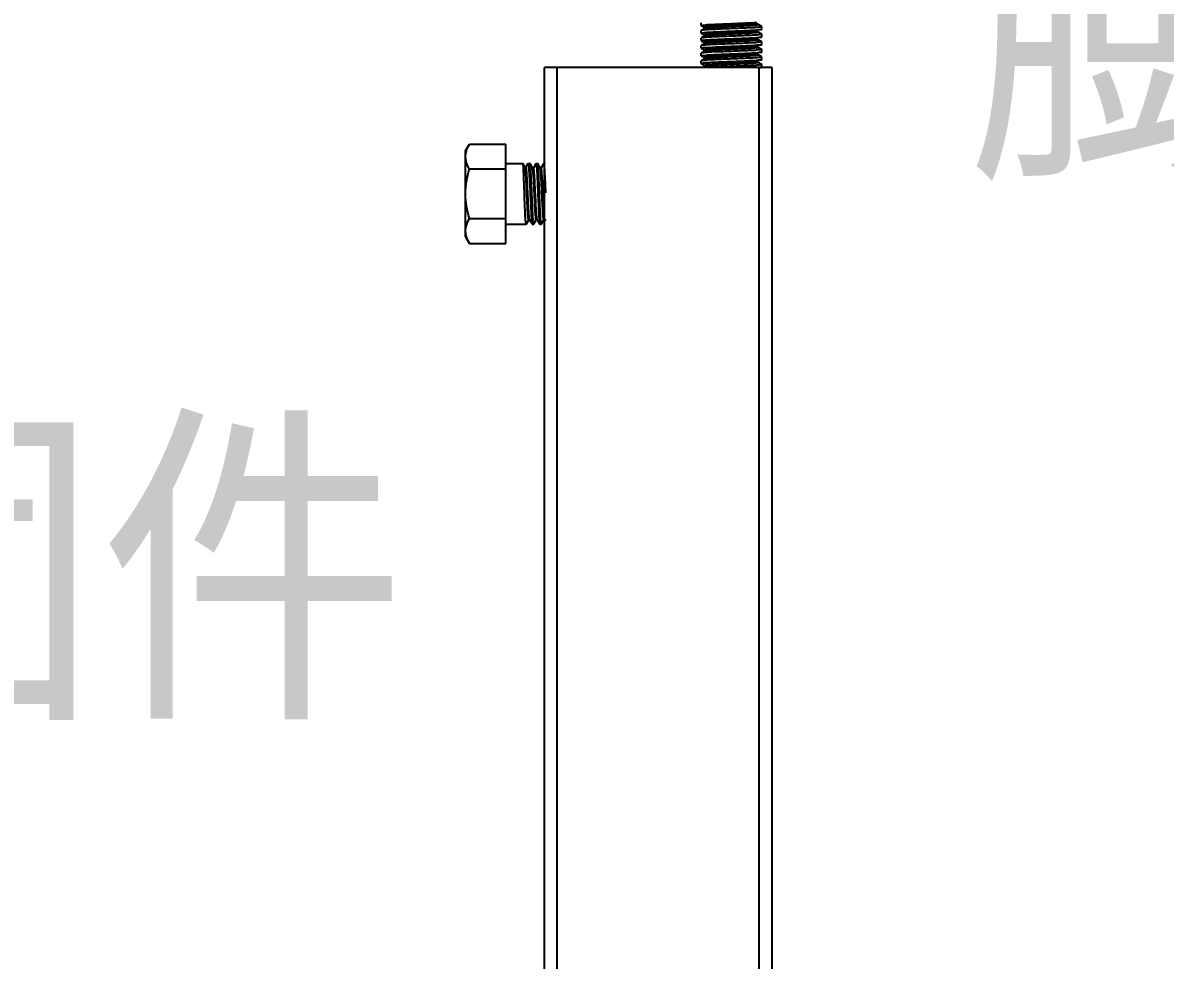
# Model space of a CAD drawing. Extents: x 815029915 to 815825525, y 579155098 to 579748855.
# Drawn here: x 815615178 to 815616331, y 579348266 to 579349212 of the extents above; entities that cross this region are included whole.
import ezdxf

# ---------------------------------------------------------------- set-up
doc = ezdxf.new("R2010")
doc.units = 0
doc.header["$LTSCALE"] = 100
doc.header["$MEASUREMENT"] = 0
for name, color, linetype in [('02___PRT_ALL_AXES', 7, 'Continuous'), ('03___PRT_ALL_CURVES', 7, 'Continuous'), ('11122', 7, 'Continuous')]:
    doc.layers.add(name, color=color, linetype=linetype)
doc.styles.add('六院', font='', dxfattribs={"width": 0.8})
doc.styles.get('六院').set_extended_font_data('SimSun')

msp = doc.modelspace()

# ---------------------------------------------------------------- linework, layer by layer
at = {"color": 0, "linetype": 'Continuous'}
for p, q in [((815615862.7690547, 579349212.432245), (815615862.6966832, 579349212.3485123)), ((815615862.7690861, 579349209.7160538), (815615866.3100028, 579349207.6662234)), ((815615866.310032, 579349206.835988), (815615863.411682, 579349205.1580424)), ((815615865.9923334, 579349210.2467927), (815615867.5133927, 579349210.4920704)), ((815615866.2282759, 579349207.7608389), (815615866.2282759, 579349206.7413558)), ((815615866.5100186, 579349206.8009325), (815615866.3859354, 579349206.726493)), ((815615866.5551367, 579349206.8243983), (815615866.5100186, 579349206.8009325)), ((815615920.5705757, 579349208.0776622), (815615919.0634747, 579349207.8342587)), ((815615920.1868293, 579349211.589318), (815615919.4096117, 579349211.2648507)), ((815615923.7932916, 579349208.6091838), (815615920.2523141, 579349210.6590493)), ((815615920.3340703, 579349210.564417), (815615920.3340703, 579349211.5839001)), ((815615923.7932601, 579349205.8929926), (815615923.865663, 579349205.9767436)), ((815615862.7690547, 579349204.7861226), (815615862.6966832, 579349204.7023898)), ((815615862.7690547, 579349197.1400001), (815615862.6966832, 579349197.0562674)), ((815615862.7690861, 579349202.0699314), (815615866.3100028, 579349200.020101)), ((815615862.7690861, 579349194.4238089), (815615866.3100028, 579349192.3739785)), ((815615866.310032, 579349199.1898656), (815615863.411682, 579349197.51192)), ((815615865.9911726, 579349202.6017568), (815615867.4968469, 579349202.8447249)), ((815615865.9923811, 579349194.9547446), (815615867.5131612, 579349195.1998084)), ((815615866.2282759, 579349200.1147163), (815615866.2282759, 579349199.0952333)), ((815615866.501376, 579349199.2200356), (815615866.3318598, 579349199.1487582)), ((815615920.5653094, 579349200.4456986), (815615918.8293161, 579349200.1710049)), ((815615920.0855641, 579349203.988074), (815615919.7266364, 579349203.6794118)), ((815615920.1432027, 579349203.0435426), (815615919.7266364, 579349202.6599288)), ((815615919.9891607, 579349196.2078588), (815615919.9779135, 579349196.0939728)), ((815615919.9896984, 579349195.2632152), (815615919.9779135, 579349195.0744898)), ((815615923.7932916, 579349200.9630613), (815615920.2523141, 579349203.0129268)), ((815615923.7932916, 579349193.3169389), (815615920.2523141, 579349195.3668044)), ((815615920.3340703, 579349202.9182945), (815615920.3340703, 579349203.9377776)), ((815615920.3340703, 579349195.2721721), (815615920.3340703, 579349196.2916551)), ((815615923.7932601, 579349198.2468702), (815615923.865663, 579349198.3306211)), ((815615862.7690547, 579349189.4938776), (815615862.6966832, 579349189.4101448)), ((815615862.7690861, 579349186.7776865), (815615866.3100028, 579349184.727856)), ((815615866.310032, 579349191.5437431), (815615863.411682, 579349189.8657975)), ((815615866.310032, 579349183.8976207), (815615863.411682, 579349182.219675)), ((815615866.0199292, 579349187.4560711), (815615868.6817557, 579349187.6357412)), ((815615866.2282759, 579349192.4685938), (815615866.2282759, 579349191.4491109)), ((815615866.2282759, 579349184.8224714), (815615866.2282759, 579349183.8029884)), ((815615866.4589525, 579349191.638966), (815615866.2931793, 579349191.5717238)), ((815615868.6817557, 579349187.6357412), (815615878.3452209, 579349188.1520981)), ((815615878.3452209, 579349183.0546831), (815615868.6817557, 579349182.5383263)), ((815615920.5555643, 579349185.1753485), (815615918.3995723, 579349184.8482352)), ((815615920.5714465, 579349192.7829158), (815615919.0994506, 579349192.5446793)), ((815615923.7932916, 579349185.6708163), (815615920.2523141, 579349187.7206819)), ((815615920.3340703, 579349187.6260496), (815615920.3340703, 579349188.6455326)), ((815615923.7932601, 579349190.6007477), (815615923.865663, 579349190.6844985)), ((815615923.7932601, 579349182.9546251), (815615923.865663, 579349183.0383761)), ((815615862.7690547, 579349181.8477551), (815615862.6966832, 579349181.7640224)), ((815615862.7690547, 579349174.2016326), (815615862.6966832, 579349174.1178999)), ((815615862.7690861, 579349179.1315639), (815615866.3100028, 579349177.0817335)), ((815615862.7690861, 579349171.4854414), (815615866.3100028, 579349169.435611)), ((815615866.310032, 579349176.2514981), (815615863.411682, 579349174.5735525)), ((815615865.9916489, 579349172.0174718), (815615867.4922014, 579349172.2598913)), ((815615865.9957001, 579349179.6522627), (815615867.6768991, 579349179.9195656)), ((815615866.2282759, 579349177.1763489), (815615866.2282759, 579349176.1568658)), ((815615920.5698693, 579349177.4962674), (815615919.0123136, 579349177.2459939)), ((815615923.7932916, 579349178.0246938), (815615920.2523141, 579349180.0745593)), ((815615923.7932916, 579349170.3785714), (815615920.2523141, 579349172.4284369)), ((815615920.3340703, 579349179.9799271), (815615920.3340703, 579349180.9994102)), ((815615920.3340703, 579349172.3338046), (815615920.3340703, 579349173.3532877)), ((815615923.7932601, 579349175.3085027), (815615923.865663, 579349175.3922536)), ((815615704.6768185, 579347740.12214), (815615704.6768185, 579349167.398337)), ((815615934.060493, 579349167.398337), (815615704.6768185, 579349167.398337)), ((815615717.4203559, 579347740.12214), (815615717.4203559, 579349167.398337)), ((815615866.310032, 579349168.6053756), (815615864.2250893, 579349167.398337)), ((815615866.2282759, 579349169.5302263), (815615866.2282759, 579349168.5107434)), ((815615866.6146442, 579349168.6501532), (815615866.5754526, 579349168.5320075)), ((815615866.6251906, 579349168.6763769), (815615866.6146442, 579349168.6501532)), ((815615920.5702087, 579349169.847372), (815615919.0564626, 579349169.6031278)), ((815615921.3169556, 579347740.12214), (815615921.3169556, 579349167.398337)), ((815615923.7932601, 579349167.6623802), (815615923.865663, 579349167.7461312)), ((815615934.060493, 579349167.398337), (815615934.060493, 579347740.12214)), ((815615665.690804, 579348989.8522192), (815615665.690804, 579349089.9590327)), ((815615665.690804, 579349070.5038767), (815615682.9062896, 579349070.5038767)), ((815615682.9405378, 579349070.4740833), (815615682.9062896, 579349070.5038767)), ((815615684.8751363, 579349067.1269099), (815615682.9405274, 579349070.4740832)), ((815615687.5842372, 579349070.3659873), (815615685.7644777, 579349067.2299194)), ((815615687.5842667, 579349070.3659872), (815615687.7431365, 579349070.5038767)), ((815615687.7431365, 579349070.5038767), (815615689.9144506, 579349070.5038767)), ((815615689.9982208, 579349070.4314729), (815615689.9144506, 579349070.5038767)), ((815615692.5132078, 579349066.0873996), (815615689.9982208, 579349070.4314729)), ((815615695.9503306, 579349070.431473), (815615693.447626, 579349066.1086079)), ((815615695.9503306, 579349070.431473), (815615696.0341008, 579349070.5038767)), ((815615696.0341008, 579349070.5038767), (815615697.5640134, 579349070.5038767)), ((815615697.6477835, 579349070.4314729), (815615697.5640134, 579349070.5038767)), ((815615700.1627704, 579349066.0873996), (815615697.6477835, 579349070.4314729)), ((815615703.5998932, 579349070.431473), (815615701.0971886, 579349066.1086079)), ((815615703.5998932, 579349070.431473), (815615703.6836635, 579349070.5038767)), ((815615703.6836635, 579349070.5038767), (815615705.213576, 579349070.5038767)), ((815615705.2973461, 579349070.4314729), (815615705.213576, 579349070.5038767)), ((815615705.5620915, 579349069.9740591), (815615705.2973461, 579349070.4314729)), ((815615685.7998137, 579349067.2094074), (815615684.82745, 579349067.2094074)), ((815615692.5621495, 579349066.0028918), (815615692.5132078, 579349066.0873996)), ((815615693.4842466, 579349066.0873996), (815615692.5132078, 579349066.0873996)), ((815615692.6052866, 579349065.9120084), (815615692.5621496, 579349066.0028886)), ((815615700.2117122, 579349066.0028918), (815615700.1627704, 579349066.0873996)), ((815615701.1338092, 579349066.0873996), (815615700.1627704, 579349066.0873996)), ((815615700.2723107, 579349065.865909), (815615700.2117125, 579349066.00283)), ((815615688.6395235, 579349013.7238524), (815615686.0896693, 579349009.3073753)), ((815615686.1734395, 579349009.379779), (815615688.6761439, 579349013.7026441)), ((815615689.6101805, 579349013.7238524), (815615688.6395235, 579349013.7238524)), ((815615689.5608582, 579349013.809187), (815615689.4864293, 579349013.9859263)), ((815615689.5608579, 579349013.8090138), (815615692.1247057, 579349009.380751)), ((815615693.8230021, 579349009.379779), (815615696.3257065, 579349013.7026441)), ((815615696.2890862, 579349013.7238524), (815615697.2601248, 579349013.7238524)), ((815615697.211183, 579349013.8083893), (815615697.1602472, 579349013.9191895)), ((815615697.2111832, 579349013.8083601), (815615697.2601248, 579349013.7238524)), ((815615697.2601248, 579349013.7238524), (815615699.7751119, 579349009.379779)), ((815615701.4725648, 579349009.379779), (815615703.9752692, 579349013.7026441)), ((815615703.9386488, 579349013.7238524), (815615704.9096874, 579349013.7238524)), ((815615704.860746, 579349013.8083668), (815615704.823972, 579349013.8837512)), ((815615704.8607459, 579349013.8083601), (815615705.5620915, 579349012.5973419)), ((815615665.690804, 579349009.3073753), (815615686.0896693, 579349009.3073753)), ((815615686.1734395, 579349009.379779), (815615686.0896693, 579349009.3073753)), ((815615692.1247169, 579349009.380751), (815615692.2093195, 579349009.3073753)), ((815615692.2093195, 579349009.3073753), (815615693.739232, 579349009.3073753)), ((815615693.8230021, 579349009.379779), (815615693.739232, 579349009.3073753)), ((815615699.7751119, 579349009.379779), (815615699.8588821, 579349009.3073753)), ((815615699.8588821, 579349009.3073753), (815615701.3887947, 579349009.3073753)), ((815615701.4725648, 579349009.379779), (815615701.3887947, 579349009.3073753))]:
    msp.add_line(p, q, dxfattribs=at)
for points, start_tangent, end_tangent in [([(815615862.6966832, 579349209.7998048), (815615863.9252933, 579349210.1459016)], (0, 1), (0.9993482724384705, -0.03609751202291624)), ([(815615863.9252933, 579349210.1459016), (815615865.9923334, 579349210.2467927)], (0.9993482727482808, -0.03609750344591672), (0.9908084977143441, 0.1352720254045335)), ([(815615919.4096117, 579349211.2648507), (815615915.7567999, 579349210.8656172), (815615909.7065659, 579349210.4663835), (815615901.9042739, 579349210.0671499), (815615893.1821759, 579349209.6679162), (815615884.4706377, 579349209.2686826), (815615876.6988986, 579349208.869449), (815615870.6959518, 579349208.4702153), (815615867.1021174, 579349208.0709817), (815615866.3112032, 579349207.6838435)], (-0.9508675703587107, -0.309597906388468), (-0.6804103025995216, -0.732831372224489)), ([(815615919.4096117, 579349210.2453678), (815615915.7567999, 579349209.8461342), (815615909.7065659, 579349209.4469005), (815615901.9042739, 579349209.0476669), (815615893.1821759, 579349208.6484332), (815615884.4706377, 579349208.2491996), (815615876.6988986, 579349207.849966), (815615870.6959518, 579349207.4507324), (815615867.1021174, 579349207.0514988), (815615866.5551367, 579349206.8243983)], (-0.9508675704076751, -0.3095979062380832), (-0.8923028814464685, -0.4514372246086155)), ([(815615867.5133927, 579349210.4920704), (815615873.1909295, 579349210.8392078), (815615880.4291363, 579349211.1835808), (815615888.6823294, 579349211.5276566), (815615897.5299784, 579349211.8809385), (815615906.0348812, 579349212.2347822), (815615913.3277844, 579349212.5811626), (815615919.0634747, 579349212.9316738)], (0.9890812660162478, 0.1473711274832921), (0.9890389122921383, 0.1476551047948704)), ([(815615919.0634747, 579349207.8342587), (815615913.3277844, 579349207.4837476), (815615906.0348812, 579349207.1373671), (815615897.5299784, 579349206.7835236), (815615888.6823294, 579349206.4302416), (815615880.4291363, 579349206.0861657), (815615873.1909295, 579349205.7417928), (815615867.5133927, 579349205.3946555)], (-0.9890389122917072, -0.1476551047977587), (-0.9890812660187, -0.1473711274668343)), ([(815615918.8293161, 579349205.26842), (815615922.6167761, 579349205.6277831), (815615923.8510088, 579349205.8747998)], (0.9892275455502823, 0.1463860072703818), (0.3004757228223598, 0.9537894631386847)), ([(815615920.2636316, 579349210.6310148), (815615919.4096117, 579349210.2453678)], (-0.6870169581498947, -0.7266413828116769), (-0.950867568881687, -0.3095979109248485)), ([(815615922.6460733, 579349208.1806358), (815615920.5705757, 579349208.0776622)], (-0.999372240297658, 0.03542774791657523), (-0.9906971648481048, -0.1360850012379286)), ([(815615923.865663, 579349208.5254511), (815615922.6460733, 579349208.1806358)], (0, -1), (-0.9993722406727261, 0.03542773733636888)), ([(815615862.6966832, 579349202.1536824), (815615863.8991946, 579349202.4960586)], (0, 1), (0.9994125583611595, -0.03427153614885285)), ([(815615862.6966832, 579349194.5075599), (815615863.9274958, 579349194.8539687)], (0, 1), (0.9993442033688137, -0.03620998747792128)), ([(815615867.5133927, 579349205.3946555), (815615863.9252933, 579349205.0484866), (815615862.7117244, 579349204.8046387)], (-0.9890812663807714, -0.1473711250367917), (-0.3073411643345949, -0.9515993950741328)), ([(815615867.4968469, 579349197.7473099), (815615863.8991946, 579349197.3986436), (815615862.7121775, 579349197.1588948)], (-0.9890975924636733, -0.1472615108660958), (-0.3152606144740498, -0.9490051343177468)), ([(815615863.8991946, 579349202.4960586), (815615865.9911726, 579349202.6017568)], (0.9994125587280581, -0.0342715254495009), (0.990620961110162, 0.1366386160980087)), ([(815615863.9274958, 579349194.8539687), (815615865.9923811, 579349194.9547446)], (0.999344203261923, -0.03620999042795309), (0.9908024111425154, 0.1353165994036868)), ([(815615919.9779135, 579349196.0939728), (815615917.1442808, 579349195.6947392), (815615911.7652264, 579349195.2955055), (815615904.4145215, 579349194.896272), (815615895.8762485, 579349194.4970382), (815615887.0611649, 579349194.0978047), (815615878.909555, 579349193.698571), (815615872.2909317, 579349193.2993374), (815615867.9112883, 579349192.9001038), (815615866.2377907, 579349192.5008701), (815615866.2479484, 579349192.4837555)], (-0.160481739651989, -0.9870388093880967), (0.6104421299071274, -0.7920608600571358)), ([(815615919.7266364, 579349203.6794118), (815615916.4793776, 579349203.2801782), (815615910.7576208, 579349202.8809445), (815615903.1716924, 579349202.4817109), (815615894.5307655, 579349202.0824773), (815615885.7565476, 579349201.6832436), (815615877.7849637, 579349201.28401), (815615871.4663242, 579349200.8847764), (815615867.4746233, 579349200.4855428), (815615866.2446908, 579349200.1028428)], (-0.8207746107452528, -0.5712521670470745), (-0.5860846040138955, -0.8102498608070695)), ([(815615919.9779135, 579349195.0744898), (815615917.1442808, 579349194.6752561), (815615911.7652264, 579349194.2760226), (815615904.4145215, 579349193.876789), (815615895.8762485, 579349193.4775553), (815615887.0611649, 579349193.0783217), (815615878.909555, 579349192.679088), (815615872.2909317, 579349192.2798544), (815615867.9112883, 579349191.8806208), (815615866.4589525, 579349191.638966)], (-0.1604817395060131, -0.9870388094118306), (-0.9564818474783555, -0.291791835808324)), ([(815615919.7266364, 579349202.6599288), (815615916.4793776, 579349202.2606952), (815615910.7576208, 579349201.8614615), (815615903.1716924, 579349201.462228), (815615894.5307655, 579349201.0629942), (815615885.7565476, 579349200.6637607), (815615877.7849637, 579349200.264527), (815615871.4663242, 579349199.8652934), (815615867.4746233, 579349199.4660598), (815615866.501376, 579349199.2200356)], (-0.8207746108105192, -0.5712521669532998), (-0.942882320081491, -0.333125997901312)), ([(815615867.4968469, 579349202.8447249), (815615873.2361726, 579349203.1954707), (815615880.4536127, 579349203.5385312), (815615888.7688065, 579349203.8850138), (815615897.3569201, 579349204.2278656), (815615905.6088145, 579349204.5700724), (815615912.9002316, 579349204.9126918), (815615918.8293161, 579349205.26842)], (0.9890975923415608, 0.1472615116862778), (0.9892275452415457, 0.1463860093567205)), ([(815615918.8293161, 579349200.1710049), (815615912.9002316, 579349199.8152769), (815615905.6088145, 579349199.4726574), (815615897.3569201, 579349199.1304506), (815615888.7688065, 579349198.7875987), (815615880.4536127, 579349198.4411162), (815615873.2361726, 579349198.0980557), (815615867.4968469, 579349197.7473099)], (-0.9892275452410684, -0.146386009359946), (-0.9890975923419834, -0.1472615116834393)), ([(815615867.5131612, 579349195.1998084), (815615873.1062295, 579349195.542486), (815615880.3331586, 579349195.887124), (815615888.8932298, 579349196.2438952), (815615897.9337173, 579349196.6049309), (815615906.2950923, 579349196.953953), (815615913.4788381, 579349197.2968984), (815615919.0994506, 579349197.6420943)], (0.9891370798030354, 0.1469960453846419), (0.9890745434099153, 0.1474162391952386)), ([(815615919.0994506, 579349197.6420943), (815615922.6497527, 579349197.9863299), (815615923.8503796, 579349198.2281452)], (0.989074543066331, 0.1474162415004835), (0.3115083876434323, 0.9502434027278428)), ([(815615922.6167761, 579349200.5303681), (815615920.5653094, 579349200.4456986)], (-0.9992402776834185, 0.03897265009163513), (-0.9921724935219693, -0.1248749098033613)), ([(815615923.865663, 579349200.8793286), (815615922.6167761, 579349200.5303681)], (0, -1), (-0.99924027758851, 0.03897265252504178)), ([(815615862.6966832, 579349186.8614373), (815615863.3837612, 579349187.1198688)], (0, 1), (0.9991870558473845, 0.04031410952800119)), ([(815615867.5131612, 579349190.1023934), (815615863.9274958, 579349189.7565538), (815615862.7116889, 579349189.5123636)], (-0.9891370794223714, -0.1469960479461313), (-0.3067160204654908, -0.9518010731186495)), ([(815615863.3837612, 579349187.1198688), (815615865.415925, 579349187.3784739), (815615866.0199292, 579349187.4560711)], (0.9991870558386639, 0.04031410974414365), (0.9941690965903485, 0.1078323114132794)), ([(815615868.4110267, 579349185.3146648), (815615866.3071692, 579349184.9154311), (815615866.3170604, 579349184.9039432)], (-0.9985305531798028, -0.05419164480283884), (0.6761122935888962, -0.7367985928718663)), ([(815615868.4110267, 579349184.2951819), (815615866.30748, 579349183.8955619)], (-0.9985305529309658, -0.05419164938788937), (0.6278415206248847, -0.7783412008749327)), ([(815615919.0994506, 579349192.5446793), (815615913.4788381, 579349192.1994834), (815615906.2950923, 579349191.856538), (815615897.9337173, 579349191.5075158), (815615888.8932298, 579349191.1464802), (815615880.3331586, 579349190.789709), (815615873.1062295, 579349190.445071), (815615867.5131612, 579349190.1023934)], (-0.9890745434094803, -0.1474162391981562), (-0.9891370798010468, -0.1469960453980232)), ([(815615880.0698762, 579349186.1131321), (815615873.1677243, 579349185.7138984), (815615868.4110267, 579349185.3146648)], (-0.9986740625832682, -0.05147928441062963), (-0.9985305530214097, -0.05419164772137695)), ([(815615880.0698762, 579349185.093649), (815615873.1677243, 579349184.6944155), (815615868.4110267, 579349184.2951819)], (-0.9986740625834021, -0.0514792844080326), (-0.9985305530221846, -0.05419164770709859)), ([(815615878.3452209, 579349188.1520981), (815615886.7640339, 579349188.5116557), (815615895.7111185, 579349188.8697544), (815615904.4837204, 579349189.2293247), (815615912.2171595, 579349189.585435), (815615918.3995723, 579349189.9456502)], (0.9989621465772075, 0.04554810320812268), (0.9893212865561564, 0.1457511302421756)), ([(815615918.3995723, 579349184.8482352), (815615912.2171595, 579349184.4880201), (815615904.4837204, 579349184.1319097), (815615895.7111185, 579349183.7723395), (815615886.7640339, 579349183.4142407), (815615878.3452209, 579349183.0546831)], (-0.9893212865561564, -0.1457511302421756), (-0.9989621465771216, -0.04554810321000852)), ([(815615917.7498566, 579349188.1093003), (815615912.7268778, 579349187.7100666), (815615905.6296713, 579349187.310833), (815615897.2152797, 579349186.9115994), (815615888.3812461, 579349186.5123657), (815615880.0698762, 579349186.1131321)], (-0.9999593616908636, 0.009015262991206913), (-0.998674062638084, -0.05147928334723054)), ([(815615917.7498566, 579349187.0898173), (815615912.7268778, 579349186.6905836), (815615905.6296713, 579349186.29135), (815615897.2152797, 579349185.8921163), (815615888.3812461, 579349185.4928827), (815615880.0698762, 579349185.093649)], (-0.9999593616908581, 0.009015262991831747), (-0.998674062638084, -0.05147928334723054)), ([(815615920.1628184, 579349188.5085338), (815615917.7498566, 579349188.1093003)], (0.5346887584822954, -0.8450490704998507), (-0.9999593616645039, 0.009015265914988272)), ([(815615920.1539601, 579349187.5024765), (815615920.1628184, 579349187.4890509), (815615917.7498566, 579349187.0898173)], (0.5657431866989779, -0.8245814979149638), (-0.9999593616789278, 0.009015264315098736)), ([(815615918.3995723, 579349189.9456502), (815615922.4761627, 579349190.3162737), (815615923.8530725, 579349190.5844232)], (0.9893212865825266, 0.1457511300631808), (0.2632977867542389, 0.9647146083118673)), ([(815615919.0123136, 579349182.3434088), (815615922.6557442, 579349182.6949399), (815615923.8503045, 579349182.935837)], (0.9891291974099039, 0.1470490762678893), (0.3128293921504865, 0.9498093342385919)), ([(815615920.1628184, 579349188.5085338), (815615920.1678455, 579349188.5003674)], (0.5346888155636256, -0.8450490343827198), (0.5133840306421913, -0.8581589812392443)), ([(815615922.4761627, 579349185.2188587), (815615920.5555643, 579349185.1753485)], (-0.9987527766395714, 0.04992886093980486), (-0.9949369698759944, -0.1005008754885982)), ([(815615922.6497527, 579349192.888915), (815615920.5714465, 579349192.7829158)], (-0.9993910869345956, 0.03489205290159709), (-0.9904500241361258, -0.137872222324687)), ([(815615923.865663, 579349185.5870836), (815615922.4761627, 579349185.2188587)], (0, -1), (-0.9987527766726167, 0.04992886027878387)), ([(815615923.865663, 579349193.2332062), (815615922.6497527, 579349192.888915)], (0, -1), (-0.9993910871036553, 0.03489204805932541)), ([(815615862.6966832, 579349179.2153149), (815615863.9338012, 579349179.562616)], (0, 1), (0.9992842111429302, -0.0378294245323878)), ([(815615862.6966832, 579349171.5691924), (815615863.9168899, 579349171.9140955)], (0, 1), (0.9993729243082258, -0.03540844757434845)), ([(815615867.6768991, 579349174.8221506), (815615863.9338012, 579349174.465201), (815615862.7115338, 579349174.219988)], (-0.9892041586544543, -0.1465439609834989), (-0.3040055323004606, -0.9526702663202592)), ([(815615868.6817557, 579349182.5383263), (815615865.415925, 579349182.2810589), (815615863.3837612, 579349182.0224537), (815615862.7311786, 579349181.8756616)], (-0.9986041342814802, -0.05281839637792617), (-0.5931696395465424, -0.8050774985802455)), ([(815615863.9168899, 579349171.9140955), (815615865.9916489, 579349172.0174718)], (0.9993729245211033, -0.0354084415660664), (0.9906537710392352, 0.1364005349173621)), ([(815615863.9338012, 579349179.562616), (815615865.9957001, 579349179.6522627)], (0.9992842114555139, -0.03782941627532502), (0.9918086142608611, 0.1277328175448676)), ([(815615918.2945993, 579349180.5238613), (815615913.640184, 579349180.1246276), (815615906.8141209, 579349179.725394), (815615898.54453, 579349179.3261603), (815615889.7135093, 579349178.9269267), (815615881.2630428, 579349178.5276932), (815615874.094522, 579349178.1284595), (815615868.9725963, 579349177.7292259), (815615866.4436092, 579349177.3299922), (815615866.4580344, 579349177.3017145)], (-0.9972829249326983, -0.07366659784245522), (0.4789780484909136, -0.8778268787544821)), ([(815615918.2945993, 579349179.5043782), (815615913.640184, 579349179.1051446), (815615906.8141209, 579349178.705911), (815615898.54453, 579349178.3066773), (815615889.7135093, 579349177.9074438), (815615881.2630428, 579349177.5082101), (815615874.094522, 579349177.1089765), (815615868.9725963, 579349176.7097428), (815615866.4436092, 579349176.3105092)], (-0.9972829249198099, -0.07366659801693723), (0.427376337473286, -0.9040738167693609)), ([(815615918.7771548, 579349172.9384223), (815615914.5028746, 579349172.5391886), (815615907.9649254, 579349172.139955), (815615899.8606949, 579349171.7407213), (815615891.0546422, 579349171.3414878), (815615882.4860884, 579349170.9422542), (815615875.0690209, 579349170.5430205), (815615869.5946008, 579349170.1437869), (815615866.6467718, 579349169.7445532), (815615866.5553757, 579349169.4664983)], (-0.9898552583210798, -0.1420794410676951), (-0.1912322553703044, -0.9815448153324365)), ([(815615918.7771548, 579349171.9189392), (815615914.5028746, 579349171.5197057), (815615907.9649254, 579349171.1204721), (815615899.8606949, 579349170.7212384), (815615891.0546422, 579349170.3220048), (815615882.4860884, 579349169.9227711), (815615875.0690209, 579349169.5235375), (815615869.5946008, 579349169.1243039), (815615866.6467718, 579349168.7250702), (815615866.6251906, 579349168.6763769)], (-0.9898552583516956, -0.1420794408543962), (-0.3840452411001963, -0.9233142762831582)), ([(815615867.4922014, 579349172.2598913), (815615873.1885494, 579349172.6084697), (815615880.4709282, 579349172.9548001), (815615888.9971019, 579349173.3097029), (815615897.897709, 579349173.6651139), (815615906.1544731, 579349174.0094103), (815615913.385535, 579349174.353596), (815615919.0564626, 579349174.7005428)], (0.9890538306168196, 0.1475551427168689), (0.989077361619795, 0.1473973294575764)), ([(815615867.6768991, 579349179.9195656), (815615873.5555894, 579349180.273831), (815615880.8326184, 579349180.6167241), (815615889.1069942, 579349180.9602402), (815615897.6694818, 579349181.3020555), (815615905.9756829, 579349181.647702), (815615913.2172894, 579349181.9908633), (815615919.0123136, 579349182.3434088)], (0.9892041584087016, 0.146543962642384), (0.9891291975784009, 0.1470490751344907)), ([(815615919.0123136, 579349177.2459939), (815615913.2172894, 579349176.8934484), (815615905.9756829, 579349176.550287), (815615897.6694818, 579349176.2046405), (815615889.1069942, 579349175.8628252), (815615880.8326184, 579349175.519309), (815615873.5555894, 579349175.176416), (815615867.6768991, 579349174.8221506)], (-0.989129197580174, -0.1470490751225627), (-0.9892041584087016, -0.146543962642384)), ([(815615920.2786645, 579349180.9259353), (815615918.2945993, 579349180.5238613)], (0.6262030536479843, -0.7796600128273476), (-0.9972829250344367, -0.07366659646514258)), ([(815615920.2686751, 579349179.9178375), (815615920.2808912, 579349179.9036119), (815615918.2945993, 579349179.5043782)], (0.6885408509161207, -0.7251975569592775), (-0.9972829248733872, -0.07366659864539787)), ([(815615920.2577772, 579349173.248661), (815615918.7771548, 579349172.9384223)], (-0.8788829076820824, -0.4770375609784708), (-0.9898552586328923, -0.1420794388953243)), ([(815615920.3274815, 579349172.3305403), (815615920.3318385, 579349172.3181729), (815615918.7771548, 579349171.9189392)], (0.44394436032421, -0.896054353784595), (-0.989855257675206, -0.1420794455674423)), ([(815615919.0564626, 579349174.7005428), (815615922.6385074, 579349175.0463632), (815615923.8505845, 579349175.2899495)], (0.9890773618746825, 0.1473973277472106), (0.307926048919014, 0.9514102944561432)), ([(815615922.6557442, 579349177.5975249), (815615920.5698693, 579349177.4962674)], (-0.9993819174559585, 0.03515370623493154), (-0.9909682394142704, -0.1340967877026945)), ([(815615923.865663, 579349177.9409611), (815615922.6557442, 579349177.5975249)], (0, -1), (-0.9993819176416795, 0.03515370095508639)), ([(815615919.0564626, 579349169.6031278), (815615913.385535, 579349169.256181), (815615906.1544731, 579349168.9119953), (815615897.897709, 579349168.567699), (815615888.9971019, 579349168.2122879), (815615880.4709282, 579349167.8573852), (815615873.1885494, 579349167.5110548), (815615871.3446907, 579349167.451533)], (-0.9890773615644746, -0.1473973298287922), (-0.9993855500600346, -0.03505028289760678)), ([(815615922.6385074, 579349169.9489483), (815615920.5702087, 579349169.847372)], (-0.9993536568045555, 0.03594813807922564), (-0.9907572764735025, -0.1356466701206039)), ([(815615923.865663, 579349170.2948387), (815615922.6385074, 579349169.9489483)], (0, -1), (-0.9993536566834023, 0.03594814144726773)), ([(815615922.6387379, 579349167.4002734), (815615923.8505801, 579349167.6438234)], (0.9993545873945543, -0.03592225846825587), (0.3080020176022052, 0.9513857036727906))]:
    msp.add_spline(points, degree=3, dxfattribs=dict(at, start_tangent=start_tangent, end_tangent=end_tangent))
for points, knots in [([(815615686.0766631, 579349009.3091309), (815615685.8605235, 579349009.3674968), (815615685.8513126, 579349010.4572815), (815615685.5173401, 579349011.9279882), (815615685.384556, 579349014.8240497), (815615685.1446729, 579349018.4532014), (815615684.9481773, 579349022.9555753), (815615684.6611066, 579349030.0090154), (815615684.3433444, 579349039.4153218), (815615683.9778901, 579349050.397247), (815615683.6975168, 579349058.8614384), (815615683.4310864, 579349064.4414705), (815615683.3171929, 579349067.3910991), (815615683.0883353, 579349069.2557313), (815615683.0805366, 579349070.2312417), (815615682.9405278, 579349070.4739957)], [0, 0, 0, 0, 0.0109574656, 0.0396138778, 0.08525353199999999, 0.1462438423, 0.2203491331, 0.3048334595, 0.4921593237, 0.6807238436, 0.8428341484, 0.90627204, 0.9546812495, 0.9862843890999999, 1, 1, 1, 1]), ([(815615687.7431365, 579349070.5038767), (815615687.9580041, 579349070.5038767), (815615688.1482797, 579349069.4230332), (815615688.4452475, 579349068.0482204), (815615688.7072767, 579349065.2099692), (815615688.9976408, 579349061.6680157), (815615689.2763262, 579349057.2378153), (815615689.662218, 579349050.2666203), (815615690.1019063, 579349040.9197726), (815615690.6035652, 579349029.9469247), (815615691.01244, 579349021.4366101), (815615691.3764215, 579349015.7664949), (815615691.5829068, 579349012.7206205), (815615691.8531426, 579349010.7219256), (815615691.9587312, 579349009.6679139), (815615692.1247056, 579349009.3808968)], [0, 0, 0, 0, 0.0105017819, 0.03809857990000001, 0.0824901988, 0.1421659566, 0.2149821788, 0.2982868948, 0.4838910747, 0.6720257666, 0.8353405544, 0.900032677, 0.9501173211, 0.9837952202, 1, 1, 1, 1]), ([(815615693.7264249, 579349009.3090758), (815615693.5130491, 579349009.3657252), (815615693.4968277, 579349010.4385724), (815615693.1621636, 579349011.8870682), (815615693.0173237, 579349014.7402138), (815615692.7644166, 579349018.3179669), (815615692.549021, 579349022.7602822), (815615692.2299107, 579349029.7332537), (815615691.8617054, 579349039.0582252), (815615691.4235096, 579349049.9897498), (815615691.0566032, 579349058.4566995), (815615690.7181798, 579349064.0921454), (815615690.5250994, 579349067.1171018), (815615690.2635323, 579349069.1005622), (815615690.1626934, 579349070.1468952), (815615689.9982207, 579349070.4313283)], [0, 0, 0, 0, 0.0108050134, 0.0390349548, 0.08400596449999999, 0.1441371906, 0.2172575883, 0.3007070315, 0.4861775616, 0.6737549853, 0.8363330786, 0.9006764796, 0.9504626394, 0.9839191793000001, 1, 1, 1, 1]), ([(815615696.0341008, 579349070.5038767), (815615696.2371618, 579349070.5038767), (815615696.2820419, 579349069.375191), (815615696.5938057, 579349068.0638194), (815615696.7494118, 579349065.1944488), (815615696.9986987, 579349061.6642333), (815615697.2161779, 579349057.2271659), (815615697.5359666, 579349050.2550929), (815615697.9057523, 579349040.905308), (815615698.3451968, 579349029.9329568), (815615698.713166, 579349021.4242936), (815615699.0527529, 579349015.7570401), (815615699.2462764, 579349012.7137302), (815615699.5091116, 579349010.7184772), (815615699.609767, 579349009.665863), (815615699.7751122, 579349009.379923)], [0, 0, 0, 0, 0.0099372431, 0.0373943032, 0.0817641802, 0.1414817631, 0.2143777693, 0.2977819017, 0.4836110728, 0.6719434637, 0.8353762162, 0.9000949404999999, 0.9501802640000001, 0.9838358407, 1, 1, 1, 1]), ([(815615701.3759648, 579349009.3090819), (815615701.1625785, 579349009.3658347), (815615701.1463835, 579349010.438606), (815615700.8117017, 579349011.8873403), (815615700.6668692, 579349014.7404671), (815615700.4139583, 579349018.3183355), (815615700.1985602, 579349022.760776), (815615699.8794498, 579349029.7338299), (815615699.511247, 579349039.0587655), (815615699.0730587, 579349049.9900697), (815615698.7061598, 579349058.456809), (815615698.3677435, 579349064.0921137), (815615698.1746677, 579349067.1170639), (815615697.9130912, 579349069.1005441), (815615697.8122599, 579349070.1468993), (815615697.6477833, 579349070.4313315)], [0, 0, 0, 0, 0.0108068124, 0.039038585, 0.08401018130000001, 0.1441424044, 0.217265083, 0.3007180624, 0.4861865958, 0.6737609756999999, 0.836333372, 0.9006752940999999, 0.9504617828, 0.9839191229, 1, 1, 1, 1]), ([(815615703.6836635, 579349070.5038767), (815615703.8883413, 579349070.5038767), (815615703.931722, 579349069.365025), (815615704.246344, 579349068.0433569), (815615704.4017755, 579349065.1501839), (815615704.6524513, 579349061.5925089), (815615704.8707289, 579349057.1227907), (815615705.1917679, 579349050.1071477), (815615705.410319, 579349044.5720493), (815615705.5621886, 579349040.7566439)], [0, 0, 0, 0, 0.0205713981, 0.0774380971, 0.1693177253, 0.2929359587, 0.4437602646, 0.6162243079, 1, 1, 1, 1]), ([(815615688.6395235, 579349013.7238524), (815615688.4559389, 579349013.7238524), (815615688.3579538, 579349014.7024486), (815615688.0873556, 579349015.8827871), (815615687.9026449, 579349018.4003367), (815615687.6599355, 579349021.5128812), (815615687.4349481, 579349025.4109629), (815615687.1124821, 579349031.5219197), (815615686.7375183, 579349039.6898726), (815615686.2961413, 579349049.2482562), (815615685.9241297, 579349056.6384969), (815615685.5897893, 579349061.5525467), (815615685.3894073, 579349064.1929293), (815615685.14425, 579349065.943713), (815615685.024961, 579349066.8676108), (815615684.875136, 579349067.1268251)], [0, 0, 0, 0, 0.0102737221, 0.0380633364, 0.08284563219999999, 0.1430142547, 0.2163323489, 0.3000613545, 0.486006429, 0.6735884634, 0.8357217092, 0.8998427027, 0.9495621031, 0.9832451149, 1, 1, 1, 1]), ([(815615689.4864293, 579349013.9859263), (815615689.1421485, 579349015.0258431), (815615688.9766062, 579349018.3493106), (815615688.4491864, 579349024.5311974), (815615688.0758907, 579349033.001638), (815615687.62624, 579349042.4737022), (815615687.2615961, 579349050.4240731), (815615686.9476638, 579349056.2751613), (815615686.7306195, 579349059.9545759), (815615686.4994416, 579349062.8709539), (815615686.3198547, 579349065.2124583), (815615686.0692594, 579349066.3097614), (815615685.969463, 579349067.2093184), (815615685.7998139, 579349067.2094045)], [0, 0, 0, 0, 0.06152711860000001, 0.1841051738, 0.3504010363, 0.5368055857, 0.7171216054999999, 0.7970595661, 0.8664372894, 0.9229273515, 0.9646909658, 0.9904712568999999, 1, 1, 1, 1]), ([(815615696.2890865, 579349013.7239016), (815615696.1155955, 579349013.7237031), (815615696.0126274, 579349014.641261), (815615695.758361, 579349015.7570511), (815615695.5756975, 579349018.1295016), (815615695.3423712, 579349021.0725808), (815615695.1238245, 579349024.7684838), (815615694.8096123, 579349030.6010389), (815615694.448309, 579349038.4652599), (815615693.994616, 579349047.7544646), (815615693.647045, 579349055.9759623), (815615693.0836178, 579349061.8383539), (815615692.9773523, 579349064.9871045), (815615692.6052866, 579349065.9120084)], [0, 0, 0, 0, 0.0099361888, 0.0367150554, 0.0799175515, 0.1380923246, 0.2091985545, 0.2907185676, 0.4731483509, 0.6596620247, 0.8239567231, 0.9429034918000001, 1, 1, 1, 1]), ([(815615697.1602472, 579349013.9191895), (815615696.7991453, 579349014.8660371), (815615696.6749506, 579349018.0301591), (815615696.1263608, 579349023.9267286), (815615695.7724738, 579349032.1491266), (815615695.3218981, 579349041.4263629), (815615694.9606359, 579349049.2712117), (815615694.647093, 579349055.0855165), (815615694.4289464, 579349058.7679286), (815615694.196234, 579349061.6997699), (815615694.013644, 579349064.0624452), (815615693.7604648, 579349065.1741714), (815615693.6570772, 579349066.0874462), (815615693.4842464, 579349066.0873225)], [0, 0, 0, 0, 0.0580608983, 0.1775598998, 0.3419771592, 0.5282621473, 0.7102539075, 0.7915292962999999, 0.8624019787, 0.9203732448999999, 0.9634182302, 0.9900976626000001, 1, 1, 1, 1]), ([(815615703.9386488, 579349013.72394), (815615703.7666343, 579349013.72394), (815615703.6627313, 579349014.6318494), (815615703.410895, 579349015.7386154), (815615703.2283983, 579349018.0891697), (815615702.9964453, 579349021.0071248), (815615702.7787966, 579349024.6728369), (815615702.4660729, 579349030.464516), (815615702.1049559, 579349038.2853454), (815615701.6578753, 579349047.5473057), (815615701.2972287, 579349055.7712202), (815615700.7648648, 579349061.7081821), (815615700.6209965, 579349064.8929178), (815615700.2723107, 579349065.865909)], [0, 0, 0, 0, 0.009860720600000001, 0.0364178612, 0.0792691091, 0.1369900284, 0.2075753516, 0.2885496667, 0.4700019522, 0.6560045808, 0.8205716059, 0.9407499218, 1, 1, 1, 1]), ([(815615704.823972, 579349013.8837512), (815615704.4421738, 579349014.790066), (815615704.3522512, 579349017.9273897), (815615703.7752668, 579349023.7606224), (815615703.4335614, 579349031.981705), (815615702.9770795, 579349041.2803959), (815615702.6158055, 579349049.1604165), (815615702.3010405, 579349055.0078568), (815615702.0821685, 579349058.7147622), (815615701.8483407, 579349061.6670623), (815615701.6656188, 579349064.0474051), (815615701.4104629, 579349065.1666931), (815615701.3078399, 579349066.0875568), (815615701.1338091, 579349066.0873828)], [0, 0, 0, 0, 0.0563066489, 0.1748002161, 0.3389937775, 0.5256945411999999, 0.7084834291, 0.7902041095000001, 0.8615019668, 0.9198437482999999, 0.963175523, 0.9900360108, 1, 1, 1, 1]), ([(815615686.0896693, 579349009.3073753), (815615686.0874963, 579349009.3073753), (815615686.083107, 579349009.3076739), (815615686.0787979, 579349009.3085545), (815615686.0766631, 579349009.3091309)], [0, 0, 0, 0, 0.4956414505, 1, 1, 1, 1]), ([(815615693.739232, 579349009.3073753), (815615693.7370929, 579349009.3073753), (815615693.7327726, 579349009.3076646), (815615693.7285286, 579349009.3085173), (815615693.7264249, 579349009.3090758)], [0, 0, 0, 0, 0.4956565896, 1, 1, 1, 1]), ([(815615701.3887947, 579349009.3073753), (815615701.3866518, 579349009.3073753), (815615701.3823235, 579349009.3076656), (815615701.378072, 579349009.3085214), (815615701.3759648, 579349009.3090819)], [0, 0, 0, 0, 0.4956415141, 1, 1, 1, 1])]:
    msp.add_open_spline(points, degree=3, knots=knots, dxfattribs=at)
at = {"layer": '02___PRT_ALL_AXES', "color": 0, "linetype": 'Continuous'}
for p, q in [((815615862.6966832, 579349209.7998048), (815615862.6966832, 579349212.3485123)), ((815615923.865663, 579349205.9767436), (815615923.865663, 579349208.5254511)), ((815615862.6966832, 579349202.1536824), (815615862.6966832, 579349204.7023898)), ((815615862.6966832, 579349194.5075599), (815615862.6966832, 579349197.0562674)), ((815615923.865663, 579349198.3306211), (815615923.865663, 579349200.8793286)), ((815615862.6966832, 579349186.8614373), (815615862.6966832, 579349189.4101448)), ((815615923.865663, 579349190.6844985), (815615923.865663, 579349193.2332062)), ((815615923.865663, 579349183.0383761), (815615923.865663, 579349185.5870836)), ((815615862.6966832, 579349179.2153149), (815615862.6966832, 579349181.7640224)), ((815615862.6966832, 579349171.5691924), (815615862.6966832, 579349174.1178999)), ((815615923.865663, 579349175.3922536), (815615923.865663, 579349177.9409611)), ((815615923.865663, 579349167.7461312), (815615923.865663, 579349170.2948387)), ((815615624.8931364, 579349083.2531477), (815615628.7647809, 579349089.9590327)), ((815615624.8931364, 579348996.5581042), (815615624.8931364, 579349083.2531477)), ((815615628.7647809, 579349089.9590327), (815615665.690804, 579349089.9590327)), ((815615665.690804, 579349070.5038767), (815615682.9062896, 579349070.5038767)), ((815615687.7431365, 579349070.5038767), (815615689.9144506, 579349070.5038767)), ((815615696.0341008, 579349070.5038767), (815615697.5640134, 579349070.5038767)), ((815615703.6836635, 579349070.5038767), (815615705.213576, 579349070.5038767)), ((815615628.7647809, 579349064.9323293), (815615665.690804, 579349064.9323293)), ((815615628.7647809, 579349014.8789226), (815615665.690804, 579349014.8789226)), ((815615665.690804, 579349009.3073753), (815615686.0896693, 579349009.3073753)), ((815615692.2093195, 579349009.3073753), (815615693.739232, 579349009.3073753)), ((815615699.8588821, 579349009.3073753), (815615701.3887947, 579349009.3073753)), ((815615624.8931364, 579348996.5581042), (815615628.7647809, 579348989.8522192)), ((815615628.7647809, 579348989.8522192), (815615665.690804, 579348989.8522192))]:
    msp.add_line(p, q, dxfattribs=at)
for points in [[(815615624.8931364, 579349077.445681), (815615624.8931394, 579349079.3141127), (815615625.1854631, 579349081.1963797), (815615625.6997699, 579349082.9926327)], [(815615625.6997699, 579349082.9926327), (815615626.3980937, 579349085.4315786), (815615627.4963062, 579349087.7619698), (815615628.7647809, 579349089.9590327)], [(815615624.8931364, 579349039.9056259), (815615624.8931433, 579349048.3470944), (815615626.4235388, 579349056.8220288), (815615628.7647809, 579349064.9323293)], [(815615628.7647809, 579349014.8789226), (815615626.4235388, 579349022.9892232), (815615624.8931364, 579349031.4641575), (815615624.8931364, 579349039.9056259)]]:
    msp.add_open_spline(points, degree=3, dxfattribs=at)
for points, knots in [([(815615628.7647809, 579349064.9323293), (815615628.1872581, 579349065.932628), (815615626.1356319, 579349069.8027568), (815615624.8931364, 579349074.2092065), (815615624.8931364, 579349077.445681)], [0, 0, 0, 0, 0.2630172444, 1, 1, 1, 1]), ([(815615624.8931364, 579349002.3655709), (815615624.8931375, 579349003.4268618), (815615625.2714076, 579349007.8324256), (815615627.0960861, 579349011.9886585), (815615628.7647809, 579349014.8789226)], [0, 0, 0, 0, 0.2412748476, 1, 1, 1, 1]), ([(815615628.7647809, 579348989.8522192), (815615628.1872581, 579348990.852518), (815615626.1356319, 579348994.7226467), (815615624.8931364, 579348999.1290964), (815615624.8931364, 579349002.3655709)], [0, 0, 0, 0, 0.2630172444, 1, 1, 1, 1])]:
    msp.add_open_spline(points, degree=3, knots=knots, dxfattribs=at)
at = {"layer": '03___PRT_ALL_CURVES', "color": 0, "linetype": 'Continuous'}
msp.add_line((815615624.8931364, 579348996.5581042), (815615624.8931364, 579349083.2531477), dxfattribs=at)

# ---------------------------------------------------------------- texts
at = {"layer": '11122', "style": '六院', "width": 0.9}
msp.add_text('螺杆紧固件', height=252, dxfattribs=at).set_placement((815614018.0348183, 579348536.7995352))
at = {"layer": '11122', "insert": (815616133.2417004, 579349331.9831132), "char_height": 252, "width": 1892.207311722047, "attachment_point": 1, "style": '六院'}
msp.add_mtext('{\\W0.9;膨胀锚栓}', dxfattribs=at)

doc.saveas('drawing.dxf')
